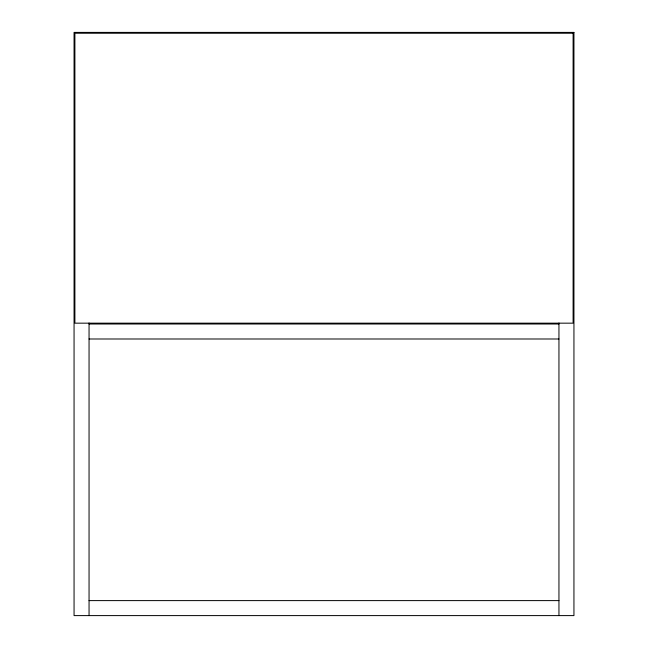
<?xml version="1.0" encoding="UTF-8"?>
<svg xmlns="http://www.w3.org/2000/svg" width="648" height="648" viewBox="0 0 648 648"><rect width="100%" height="100%" fill="white"/><g stroke="black" fill="none" stroke-linecap="round" stroke-linejoin="round"><path stroke-width="0.97" d="M89.051 324L558.949 324M89.051 338.993L558.949 338.993M89.051 600.607L558.949 600.607M558.949 322.988L558.949 615.6M89.051 322.988L89.051 615.6M573.942 32.4L74.058 32.4L74.058 615.6L573.942 615.6L573.942 32.4M573.107 33.234L74.893 33.234L74.893 323.166L573.107 323.166L573.107 33.234"/></g></svg>
